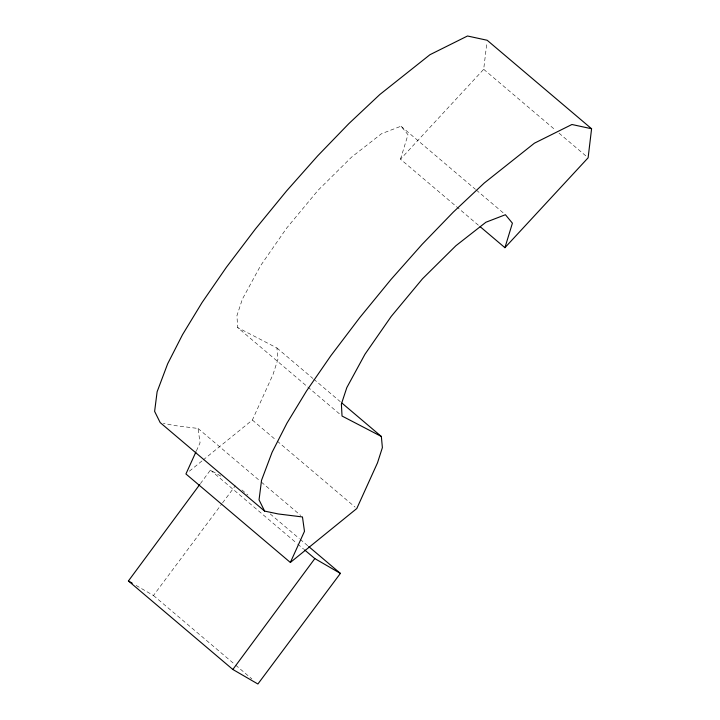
<?xml version="1.0" encoding="UTF-8"?>
<svg xmlns="http://www.w3.org/2000/svg" width="720" height="720" viewBox="0 0 720 720"><rect width="100%" height="100%" fill="white"/><g stroke="black" fill="none" stroke-linecap="round" stroke-linejoin="round"><path stroke-width="0.54" stroke-dasharray="3.6 2.7" d="M478.386 225.207L400.5 159.192L483.687 69.3L486.909 42.408M400.5 159.192L407.988 134.694L400.986 126.216L381.483 133.731L351.486 157.212L318.078 190.278L286.776 227.952L260.55 265.734L242.397 299.088L236.961 315.549L237.6 327.537L340.317 414.585M196.407 450.864L200.052 442.827L198.045 428.454L173.817 425.448L163.332 423.261M203.184 459.963L252.36 420.039L273.078 374.346L277.956 359.1L276.93 347.976L237.6 327.537M200.412 483.615L210.411 470.097L221.769 476.676M136.125 585.441L153.468 595.503L221.877 503.784M222.552 502.884L235.296 485.802M189.387 471.168L202.329 460.665M483.687 69.3L555.588 130.23M559.008 133.137L586.395 156.348M400.986 126.216L475.452 189.333M476.307 190.053L503.703 213.264M276.93 347.976L312.876 378.45M313.731 379.17L340.272 401.661M252.36 420.039L276.327 440.352M277.182 441.072L355.077 507.087M198.045 428.454L260.523 481.401M261.378 482.13L300.753 515.502M241.956 489.987L247.95 495.063M270.207 513.918L299.304 538.587M300.159 539.307L307.863 545.841M210.411 470.097L296.865 543.366M297.72 544.086L303.705 549.171M153.468 595.503L234.783 664.416M235.638 665.136L251.901 678.924"/><path stroke-width="1.08" d="M195.948 451.872L185.931 473.967L290.358 562.464L304.479 531.324L302.463 516.951L278.244 513.954L264.618 511.101L160.191 422.604L154.62 411.381L157.113 391.779L167.661 363.789L182.556 334.62L202.122 302.445L226.386 267.282L255.321 229.113L286.569 190.953L317.736 155.808L348.822 123.66L379.827 94.518L429.966 54.702L467.505 36L487.161 40.257L591.588 128.754L588.114 157.797L504.927 247.689L480.105 226.656M504.927 247.689L512.415 223.191L505.413 214.722L485.91 222.237L455.913 245.718L422.505 278.775L391.194 316.458L364.977 354.231L346.824 387.594L341.388 404.046L342.027 416.034L381.357 436.482L382.383 447.606L377.496 462.843L356.787 508.536L290.358 562.464M308.718 546.561L340.389 573.408L257.895 684L232.839 669.474L128.412 580.968L199.746 484.524M232.839 669.474L314.838 558.594L340.389 573.408M591.588 128.754L571.932 124.497L534.393 143.199L484.254 183.015L453.249 212.157L422.163 244.305L390.996 279.459L359.748 317.619L330.813 355.779L306.549 390.942L286.983 423.117L272.088 452.295L261.54 480.276L259.047 499.878L264.618 511.101M128.412 580.968L132.264 583.209M341.982 403.11L381.357 436.482M304.569 549.891L314.838 558.594"/></g></svg>
